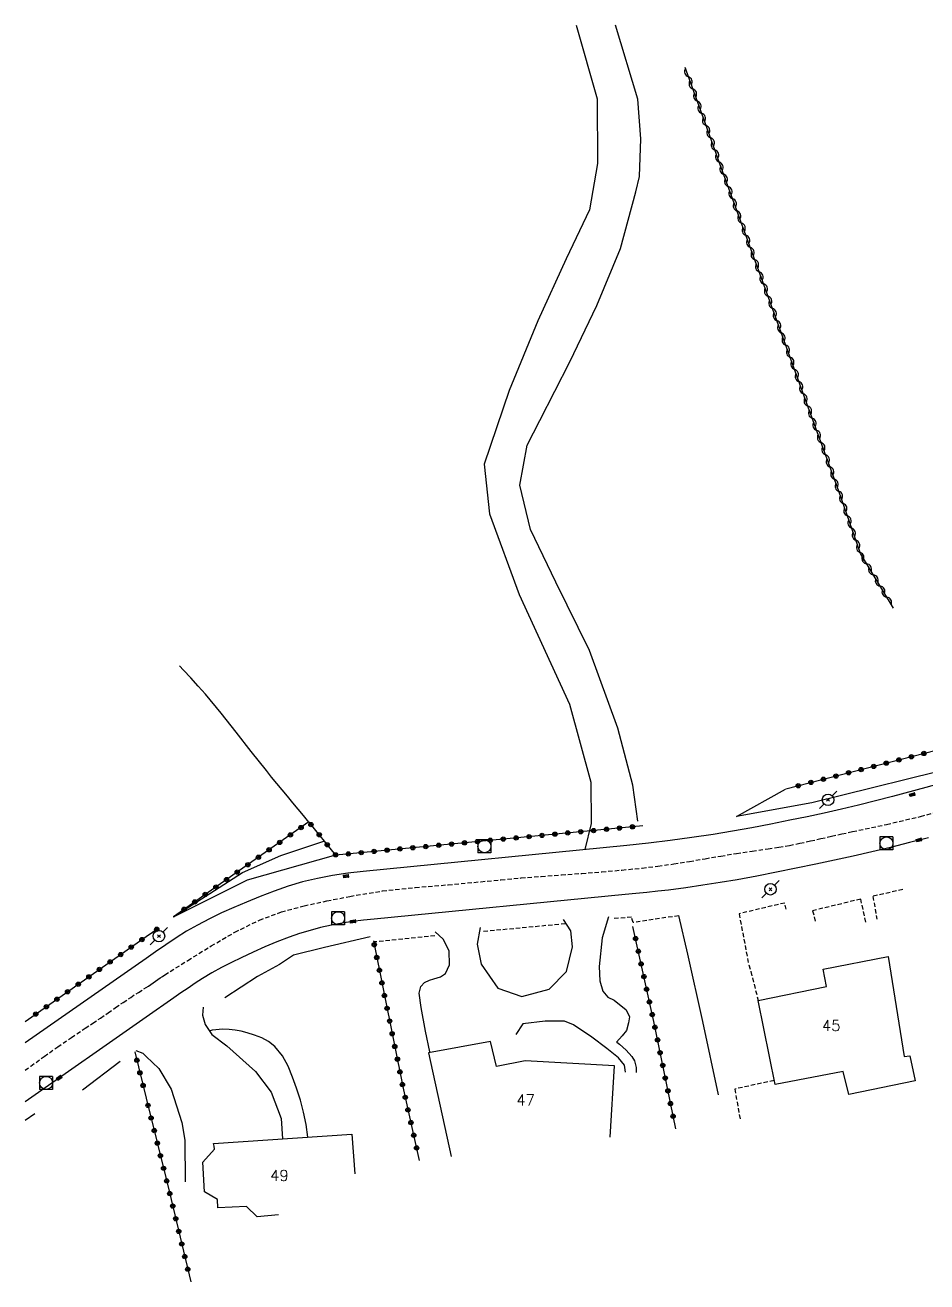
# Model space of a CAD drawing. Header units: millimetres. Extents: x 147000 to 148000, y 141000 to 142001.
# Drawn here: x 147000 to 147104.3, y 141854.7 to 142000 of the extents above; entities that cross this region are included whole.
import ezdxf
from ezdxf.enums import TextEntityAlignment as Align

# ---------------------------------------------------------------- set-up
doc = ezdxf.new("R2010")
doc.units = ezdxf.units.MM
doc.linetypes.add('DASHED', pattern=[0.75, 0.5, -0.25])
doc.layers.get('0').update_dxf_attribs({"linetype": 'CONTINUOUS'})
for name, color, linetype in [('W0001', 6, 'DASHED'), ('W0008', 7, 'CONTINUOUS'), ('W0017', 7, 'CONTINUOUS'), ('W0101', 7, 'CONTINUOUS'), ('W0112', 1, 'DASHED'), ('W0211', 2, 'CONTINUOUS'), ('W0214', 2, 'CONTINUOUS'), ('W0300', 7, 'CONTINUOUS'), ('W0310', 3, 'CONTINUOUS'), ('W0322', 7, 'CONTINUOUS'), ('W0323', 7, 'CONTINUOUS'), ('W0401', 7, 'CONTINUOUS'), ('W0420', 7, 'CONTINUOUS'), ('W0473', 7, 'CONTINUOUS'), ('W0991', 7, 'CONTINUOUS')]:
    doc.layers.add(name, color=color, linetype=linetype)
doc.styles.get("Standard").update_dxf_attribs({"font": 'romans.shx', "width": 0.85})

# ---------------------------------------------------------------- blocks, each defined once
blk = doc.blocks.new('T401')
for p, q in [((-0.3, 0.3), (0, 0.3)), ((-0.3, -0.25), (-0.3, 0.3)), ((-0.3, 0.15), (0, 0.15)), ((-0.3, 0), (0, 0)), ((0, 0.3), (0, -0.25)), ((-0.3, -0.15), (0, -0.15)), ((-0.3, -0.25), (-0.3, -0.3)), ((-0.3, -0.3), (0, -0.3)), ((0, -0.3), (0, -0.25))]:
    blk.add_line(p, q)
blk = doc.blocks.new('T420')
for p, q in [((0.75, 0.75), (-0.75, 0.75)), ((-0.75, 0.75), (-0.75, -0.75)), ((0.75, 0.75), (0.75, -0.75)), ((0.75, -0.75), (-0.75, -0.75))]:
    blk.add_line(p, q)
blk.add_ellipse((0, 0), major_axis=(-0.53, 0.53), ratio=1, start_param=3.926991, end_param=10.210176)
blk = doc.blocks.new('T473')
for p, q in [((-0.166667, 0.166667), (0.166667, -0.166667)), ((-0.166667, -0.166667), (0.166667, 0.166667)), ((0.500001, 0.500001), (1.000002, 1.000002)), ((-1.000002, -1.000002), (-0.500001, -0.500001))]:
    blk.add_line(p, q)
blk.add_ellipse((0, 0), major_axis=(0.471405, 0.471405), ratio=1, start_param=5.4977871438, end_param=11.780972451)
blk = doc.blocks.new('t323o')
at = {"color": 0, "linetype": 'Continuous'}
for radius in [0.25, 0.15]:
    blk.add_circle((0, 0), radius, dxfattribs=at)
blk = doc.blocks.new('t322o')
at = {"color": 0, "linetype": 'Continuous'}
for radius in [0.25, 0.15]:
    blk.add_circle((0, 0), radius, dxfattribs=at)
blk = doc.blocks.new('t310o')
at = {"color": 0, "linetype": 'Continuous'}
for centre, start, end in [((-0.5, 0.38), 216.8699, 323.1304), ((0.5, -0.37), 36.8699, 143.1303)]:
    blk.add_arc(centre, 0.625, start, end, dxfattribs=at)

msp = doc.modelspace()

# ---------------------------------------------------------------- linework, layer by layer
at = {"layer": 'W0001'}
for points in [[(147014, 141888.72), (147014.28, 141888.89), (147014.55, 141889.07), (147014.81, 141889.26), (147015.07, 141889.45), (147015.34, 141889.64), (147015.6, 141889.83), (147015.87, 141890.01), (147016.15, 141890.19), (147018.83, 141891.85), (147021.51, 141893.52), (147024.25, 141895.11), (147027.09, 141896.51), (147029.64, 141897.46), (147032.26, 141898.17), (147034.91, 141898.73), (147037.56, 141899.26), (147041.32, 141899.88), (147045.12, 141900.28), (147048.92, 141900.6), (147052.7, 141900.95), (147055.03, 141901.18), (147057.37, 141901.39), (147059.7, 141901.57), (147062.03, 141901.74), (147064.37, 141901.92), (147066.7, 141902.1), (147069.03, 141902.3), (147071.36, 141902.53), (147073.19, 141902.75), (147075.02, 141903.01), (147076.83, 141903.3), (147078.65, 141903.61), (147080.46, 141903.92), (147082.28, 141904.22), (147084.1, 141904.5), (147085.92, 141904.75), (147087.16, 141904.93), (147088.39, 141905.14), (147089.61, 141905.39), (147090.83, 141905.66), (147092.04, 141905.93), (147093.26, 141906.21), (147094.47, 141906.48), (147095.69, 141906.74), (147099.64, 141907.58), (147103.57, 141908.5), (147107.47, 141909.57)], [(147000, 141879.15), (147000.65, 141879.62), (147002.2, 141880.74), (147003.77, 141881.86), (147005.35, 141882.95), (147006.95, 141884.01), (147007.84, 141884.59), (147008.71, 141885.19), (147009.59, 141885.79), (147010.46, 141886.39), (147011.33, 141886.99), (147012.21, 141887.58), (147013.1, 141888.16), (147014, 141888.72)]]:
    msp.add_lwpolyline(points, dxfattribs=at)
at = {"layer": 'W0008'}
for points in [[(147108.08, 141912.91), (147104.19, 141911.83), (147100.3, 141910.79), (147096.39, 141909.81), (147094.41, 141909.33), (147092.43, 141908.89), (147090.45, 141908.46), (147088.46, 141908.05), (147086.25, 141907.61), (147084.04, 141907.19), (147081.82, 141906.79), (147079.59, 141906.43), (147077.1, 141906.05), (147074.6, 141905.71), (147072.1, 141905.4), (147069.6, 141905.13), (147039.09, 141902.14), (147037.32, 141901.94), (147035.56, 141901.67), (147033.8, 141901.34), (147032.07, 141900.92), (147030.41, 141900.43), (147028.79, 141899.86), (147027.18, 141899.23), (147025.59, 141898.58), (147024.15, 141897.98), (147022.72, 141897.34), (147021.31, 141896.67), (147019.93, 141895.94), (147018.68, 141895.22), (147017.47, 141894.45), (147016.27, 141893.65), (147015.09, 141892.83), (147014, 141892.07)], [(147104.47, 141906.04), (147102.27, 141905.47), (147100.07, 141904.92), (147097.91, 141904.4), (147095.76, 141903.91), (147093.6, 141903.44), (147091.44, 141902.98), (147089.17, 141902.5), (147086.91, 141902.04), (147084.64, 141901.59), (147082.36, 141901.18), (147080.38, 141900.85), (147078.39, 141900.54), (147076.4, 141900.25), (147074.41, 141899.99), (147073.16, 141899.84), (147071.9, 141899.71), (147070.64, 141899.6), (147069.39, 141899.48), (147040.37, 141896.62), (147039.12, 141896.49), (147037.88, 141896.35), (147036.65, 141896.17), (147035.42, 141895.94), (147034.18, 141895.66), (147032.95, 141895.32), (147031.74, 141894.95), (147030.54, 141894.54), (147029.13, 141894.01), (147027.74, 141893.42), (147026.37, 141892.81), (147025, 141892.16), (147023.86, 141891.6), (147022.73, 141891.02), (147021.61, 141890.4), (147020.51, 141889.76), (147019.66, 141889.23), (147018.84, 141888.66), (147018.02, 141888.09), (147017.2, 141887.51), (147014, 141885.28)], [(147014, 141892.07), (147000, 141882.31)], [(147014, 141885.28), (147000, 141875.51)]]:
    msp.add_lwpolyline(points, dxfattribs=at)
at = {"layer": 'W0017'}
for points in [[(147063.74, 142000), (147066.16, 141991.48), (147066.19, 141984.01), (147065.26, 141978.65), (147062.58, 141972.97), (147059.29, 141965.81), (147056, 141957.77), (147053.09, 141949.24), (147053.7, 141943.5), (147057.12, 141934.15), (147062.97, 141921.5), (147065.41, 141912.48), (147065.45, 141907.67), (147064.74, 141904.68)], [(147070.86, 141907.95), (147070.27, 141912.1), (147068.56, 141918.72), (147065.29, 141927.69), (147061.39, 141935.59), (147058.44, 141941.67), (147057.23, 141946.8), (147058.08, 141951.44), (147059.52, 141954.28), (147062.98, 141961.08), (147066.11, 141967.57), (147068.87, 141974.19), (147070.64, 141980.74), (147071.07, 141982.51), (147071.2, 141986.87), (147070.85, 141991.44), (147068.27, 142000)], [(147052.62, 141895.64), (147052.3, 141893.72), (147052.73, 141891.42), (147054.69, 141888.66), (147057.46, 141887.68), (147060.62, 141888.51), (147062.63, 141890.56), (147063.32, 141893.42), (147063.12, 141895.29), (147062.28, 141896.6)], [(147067.48, 141896.88), (147066.74, 141894.47), (147066.38, 141891.14), (147066.45, 141889.5), (147066.83, 141888.28), (147067.41, 141887.62), (147068.14, 141887.26), (147069.51, 141886.13), (147069.91, 141885.31), (147069.78, 141884.65), (147069.57, 141883.73), (147069.05, 141883.13), (147068.4, 141882.41), (147068.43, 141882.4), (147068.73, 141882.17), (147069.52, 141881.47), (147070.18, 141880.75), (147070.49, 141880.25), (147070.67, 141879.45), (147070.68, 141878.9)], [(147080.19, 141876.3), (147078.38, 141884.77), (147076.66, 141892.56), (147075.59, 141897.03)], [(147046.81, 141881.28), (147046.3, 141883.67), (147045.8, 141886.4), (147045.57, 141888.05), (147045.78, 141888.82), (147046.18, 141889.29), (147046.77, 141889.55), (147047.25, 141889.73), (147048.05, 141889.94), (147048.6, 141890.32), (147049.08, 141891.35), (147049.03, 141892.96), (147048.33, 141894.31), (147047.41, 141895.15)], [(147039.92, 141894.59), (147034.62, 141893.34), (147031.05, 141892.46), (147029.43, 141891.36), (147026.88, 141890), (147023.1, 141887.53)], [(147020.6, 141886.46), (147020.52, 141885.52), (147020.83, 141884.45), (147021.58, 141883.27), (147023.33, 141881.96), (147026.65, 141879.02), (147028.45, 141876.61), (147029.6, 141873.59), (147029.78, 141871.22)], [(147069.43, 141878.93), (147069.33, 141879.75), (147068.64, 141880.6), (147067.26, 141881.68), (147065.55, 141882.98), (147063.43, 141884.39), (147062.38, 141884.81), (147060.16, 141884.84), (147057.58, 141884.51), (147056.76, 141883.29)], [(147012.8, 141881.43), (147013.61, 141881.14), (147014, 141880.76)], [(147014, 141880.76), (147015.46, 141879.34), (147016.88, 141876.96), (147018.11, 141873.1), (147018.47, 141871.05), (147018.51, 141866.23)]]:
    msp.add_lwpolyline(points, dxfattribs=at)
at = {"layer": 'W0101'}
msp.add_lwpolyline([(147084.78, 141887.21), (147092.67, 141888.83), (147092.28, 141890.84), (147099.83, 141892.31), (147101.66, 141880.75), (147102.32, 141880.81), (147102.93, 141877.94), (147095.27, 141876.33), (147094.62, 141879), (147086.73, 141877.49)], close=True, dxfattribs=at)
for points in [[(147053.81, 141882.47), (147046.64, 141881.16), (147049.29, 141869.16)], [(147067.66, 141871.43), (147068.17, 141879.68), (147057.85, 141880.24), (147054.53, 141879.58), (147053.81, 141882.47)], [(147021.8, 141870.68), (147037.78, 141871.76), (147038.15, 141867.19)], [(147029.31, 141862.45), (147026.84, 141862.2), (147025.6, 141863.38), (147022.3, 141863.23), (147022.23, 141864.19), (147020.76, 141865.1), (147020.55, 141868.52), (147021.91, 141870.02), (147021.85, 141870.36), (147021.8, 141870.68)]]:
    msp.add_lwpolyline(points, dxfattribs=at)
at = {"layer": 'W0112'}
for points in [[(147101.5, 141900.06), (147098.05, 141899.26), (147098.52, 141896.63)], [(147088.02, 141897.76), (147087.86, 141898.49), (147082.57, 141897.25)], [(147097.24, 141896.27), (147096.64, 141898.94), (147091.08, 141897.6), (147091.4, 141896.35)], [(147075.6, 141897.02), (147070.31, 141896.22), (147070.13, 141896.86), (147067.98, 141896.67)], [(147082.57, 141897.25), (147083.69, 141891.33), (147083.94, 141890.56), (147084.78, 141887.21)], [(147062.48, 141896.08), (147053.01, 141895.19)], [(147047.4, 141894.69), (147040.42, 141893.99)], [(147086.63, 141877.96), (147082.07, 141876.98), (147082.73, 141873.29)]]:
    msp.add_lwpolyline(points, dxfattribs=at)
at = {"layer": 'W0211'}
for points in [[(147082.27, 141908.49), (147087.95, 141911.67)], [(147017.16, 141896.9), (147025.13, 141902.01), (147029.58, 141904), (147034.55, 141905.63)], [(147032.68, 141871.41), (147032.49, 141872.86), (147032.21, 141874.29), (147031.85, 141875.7), (147031.39, 141877.09), (147030.93, 141878.35), (147030.42, 141879.61), (147029.76, 141880.83), (147028.88, 141881.91), (147028.16, 141882.47), (147027.36, 141882.9), (147026.53, 141883.21), (147025.69, 141883.48), (147025, 141883.67), (147024.29, 141883.79), (147023.58, 141883.87), (147022.86, 141883.89), (147022.46, 141883.88), (147022.05, 141883.84), (147021.65, 141883.77), (147021.26, 141883.67)]]:
    msp.add_lwpolyline(points, dxfattribs=at)
at = {"layer": 'W0214'}
for points in [[(147180.54, 141947.02), (147167.21, 141941.08), (147157.74, 141936.22), (147143.41, 141929.14), (147132.89, 141923.75), (147120.17, 141918.46), (147109.07, 141914.54), (147091, 141910.09), (147082.28, 141908.49)], [(147017.16, 141896.9), (147025.71, 141901.17), (147035.92, 141904.05)]]:
    msp.add_lwpolyline(points, dxfattribs=at)
at = {"layer": 'W0300'}
for points in [[(147032.81, 141907.85), (147032.2, 141908.6), (147031.59, 141909.34), (147030.97, 141910.08), (147030.35, 141910.83), (147029.74, 141911.57), (147029.12, 141912.31), (147028.51, 141913.06), (147027.91, 141913.81), (147026.16, 141916.02), (147024.42, 141918.24), (147022.66, 141920.45), (147020.85, 141922.62), (147020.03, 141923.57), (147019.18, 141924.51), (147018.32, 141925.43), (147017.84, 141925.93)], [(147006.63, 141876.88), (147010.98, 141880.19)], [(147001.13, 141874.1), (147000, 141873.33)]]:
    msp.add_lwpolyline(points, dxfattribs=at)
at = {"layer": 'W0310'}
msp.add_lwpolyline([(147100.43, 141932.57), (147096.63, 141938.9), (147094.12, 141946.1), (147090.26, 141956.69), (147085.49, 141969.9), (147080.52, 141983.53), (147078.31, 141989.68), (147076.33, 141995.09)], dxfattribs=at)
at = {"layer": 'W0322'}
msp.add_lwpolyline([(147087.97, 141911.68), (147112.13, 141917.88)], dxfattribs=at)
at = {"layer": 'W0323'}
for points in [[(147071.45, 141907.42), (147035.92, 141904.03), (147032.82, 141907.86), (147017.16, 141896.9)], [(147014, 141894.6), (147015.47, 141895.63)], [(147075.24, 141872.36), (147072.7, 141884.77), (147070.29, 141895.76)], [(147000, 141884.78), (147014, 141894.6)], [(147040.28, 141894.12), (147043.77, 141876.87), (147045.59, 141868.7)], [(147012.68, 141881.28), (147014, 141875.94)], [(147014, 141875.94), (147016.46, 141865.99), (147019.16, 141854.68)]]:
    msp.add_lwpolyline(points, dxfattribs=at)

# ---------------------------------------------------------------- block references
at = {"layer": 'W0310'}
for p, rotation in [((147076.72, 141994.03), 110.0790664609767), ((147077.23, 141992.62), 110.0790664609767), ((147077.75, 141991.21), 110.0790664609767), ((147078.26, 141989.8), 110.0790664609767), ((147078.77, 141988.39), 109.7411228565743), ((147079.28, 141986.98), 109.7411228565743), ((147079.78, 141985.57), 109.7411228565743), ((147080.29, 141984.16), 109.7411228565743), ((147080.8, 141982.75), 110.0421892804544), ((147081.32, 141981.34), 110.0421892804544), ((147081.83, 141979.93), 110.0421892804544), ((147082.34, 141978.52), 110.0421892804544), ((147082.86, 141977.11), 110.0421892804544), ((147083.37, 141975.7), 110.0421892804544), ((147083.89, 141974.29), 110.0421892804544), ((147084.4, 141972.88), 110.0421892804544), ((147084.91, 141971.47), 110.0421892804544), ((147085.43, 141970.07), 110.0421892804544), ((147085.94, 141968.65), 109.87194474351), ((147086.45, 141967.24), 109.87194474351), ((147086.96, 141965.83), 109.87194474351), ((147087.47, 141964.42), 109.87194474351), ((147087.98, 141963.01), 109.87194474351), ((147088.49, 141961.6), 109.87194474351), ((147089, 141960.19), 109.87194474351), ((147089.51, 141958.78), 109.87194474351), ((147090.02, 141957.37), 109.87194474351), ((147090.53, 141955.96), 110.0148000245228), ((147091.04, 141954.55), 110.0148000245228), ((147091.56, 141953.14), 110.0148000245228), ((147092.07, 141951.73), 110.0148000245228), ((147092.58, 141950.32), 110.0148000245228), ((147093.1, 141948.91), 110.0148000245228), ((147093.61, 141947.5), 110.0148000245228), ((147094.12, 141946.09), 109.2144998072621), ((147094.62, 141944.68), 109.2144998072621), ((147095.11, 141943.26), 109.2144998072621), ((147095.6, 141941.84), 109.2144998072621), ((147096.1, 141940.43), 109.2144998072621), ((147096.59, 141939.01), 109.2144998072621), ((147097.34, 141937.71), 120.9837188271654), ((147098.11, 141936.43), 120.9837188271654), ((147098.89, 141935.14), 120.9837188271654), ((147099.66, 141933.86), 120.9837188271654)]:
    msp.add_blockref('t310o', p, dxfattribs=dict(at, rotation=rotation))
at = {"layer": 'W0322', "rotation": 14.40233680174698}
for p in [(147101.05, 141915.04), (147102.5, 141915.41), (147103.95, 141915.78), (147095.24, 141913.55), (147096.69, 141913.92), (147098.14, 141914.29), (147099.59, 141914.66), (147089.42, 141912.05), (147090.88, 141912.43), (147092.33, 141912.8), (147093.78, 141913.17)]:
    msp.add_blockref('t322o', p, dxfattribs=at)
at = {"layer": 'W0323'}
for p, rotation in [((147030.68, 141906.36), 214.9807217751793), ((147031.91, 141907.22), 214.9807217751793), ((147033.06, 141907.55), 129.0831370540037), ((147034.01, 141906.39), 129.0831370540037), ((147059.78, 141906.3), 185.4420822848913), ((147061.27, 141906.45), 185.4420822848913), ((147062.76, 141906.59), 185.4420822848913), ((147064.26, 141906.73), 185.4420822848913), ((147065.75, 141906.87), 185.4420822848913), ((147067.24, 141907.02), 185.4420822848913), ((147068.74, 141907.16), 185.4420822848913), ((147070.23, 141907.3), 185.4420822848913), ((147029.45, 141905.5), 214.9807217751793), ((147034.95, 141905.22), 129.0831370540037), ((147044.84, 141904.88), 185.4420822848913), ((147046.34, 141905.02), 185.4420822848913), ((147047.83, 141905.17), 185.4420822848913), ((147049.32, 141905.31), 185.4420822848913), ((147050.82, 141905.45), 185.4420822848913), ((147052.31, 141905.59), 185.4420822848913), ((147053.8, 141905.74), 185.4420822848913), ((147055.3, 141905.88), 185.4420822848913), ((147056.79, 141906.02), 185.4420822848913), ((147058.28, 141906.16), 185.4420822848913), ((147026.99, 141903.78), 214.9807217751793), ((147028.22, 141904.64), 214.9807217751793), ((147035.9, 141904.06), 129.0831370540037), ((147037.38, 141904.17), 185.4420822848913), ((147038.87, 141904.31), 185.4420822848913), ((147040.36, 141904.46), 185.4420822848913), ((147041.86, 141904.6), 185.4420822848913), ((147043.35, 141904.74), 185.4420822848913), ((147024.53, 141902.06), 214.9807217751793), ((147025.76, 141902.92), 214.9807217751793), ((147023.3, 141901.2), 214.9807217751793), ((147020.84, 141899.48), 214.9807217751793), ((147022.07, 141900.34), 214.9807217751793), ((147018.39, 141897.76), 214.9807217751793), ((147019.62, 141898.62), 214.9807217751793), ((147015.23, 141895.46), 35.05663034647473), ((147012.28, 141893.4), 35.05662932570522), ((147013.51, 141894.26), 35.05662932570522), ((147040.37, 141893.66), 281.4255059327708), ((147070.6, 141894.38), 102.3757821466092), ((147009.82, 141891.67), 35.05662932570522), ((147011.05, 141892.53), 35.05662932570522), ((147040.67, 141892.19), 281.4255059327708), ((147070.92, 141892.91), 102.3757821466092), ((147008.6, 141890.81), 35.05662932570522), ((147040.97, 141890.72), 281.4255059327708), ((147071.24, 141891.45), 102.3757821466092), ((147006.14, 141889.09), 35.05662932570522), ((147007.37, 141889.95), 35.05662932570522), ((147041.26, 141889.25), 281.4255059327708), ((147071.56, 141889.98), 102.3757821466092), ((147003.68, 141887.36), 35.05662932570522), ((147004.91, 141888.23), 35.05662932570522), ((147041.56, 141887.78), 281.4255059327708), ((147071.88, 141888.52), 102.3757821466092), ((147002.46, 141886.5), 35.05662932570522), ((147041.86, 141886.31), 281.4255059327708), ((147072.2, 141887.05), 102.3757821466092), ((147001.23, 141885.64), 35.05662932570522), ((147042.16, 141884.84), 281.4255059327708), ((147072.53, 141885.59), 102.3757821466092), ((147042.45, 141883.37), 281.4255059327708), ((147072.84, 141884.12), 101.5586046771282), ((147042.75, 141881.9), 281.4255059327708), ((147073.14, 141882.65), 101.5586046771282), ((147012.92, 141880.31), 283.8862548589528), ((147043.05, 141880.43), 281.4255059327708), ((147073.44, 141881.18), 101.5586046771282), ((147013.28, 141878.85), 283.8862548589528), ((147043.34, 141878.96), 281.4255059327708), ((147073.74, 141879.71), 101.5586046771282), ((147013.64, 141877.39), 283.8862548589528), ((147043.64, 141877.49), 281.4255059327708), ((147074.04, 141878.24), 101.5586046771282), ((147043.96, 141876.02), 282.6210616982515), ((147074.34, 141876.77), 101.5586046771282), ((147014.21, 141875.09), 283.8862548589144), ((147044.28, 141874.56), 282.6210616982515), ((147074.64, 141875.3), 101.5586046771282), ((147014.57, 141873.63), 283.8862548589144), ((147044.61, 141873.1), 282.6210616982515), ((147074.94, 141873.83), 101.5586046771282), ((147014.93, 141872.18), 283.8862548589144), ((147044.94, 141871.63), 282.6210616982515), ((147015.29, 141870.72), 283.8862548589144), ((147045.27, 141870.17), 282.6210616982515), ((147015.65, 141869.26), 283.8862548589144), ((147016.01, 141867.81), 283.8862548589144), ((147016.37, 141866.35), 283.8862548589144), ((147016.72, 141864.89), 283.432746818617), ((147017.07, 141863.44), 283.432746818617), ((147017.42, 141861.98), 283.432746818617), ((147017.77, 141860.52), 283.432746818617), ((147018.11, 141859.06), 283.432746818617), ((147018.46, 141857.6), 283.432746818617), ((147018.81, 141856.14), 283.432746818617)]:
    msp.add_blockref('t323o', p, dxfattribs=dict(at, rotation=rotation))
at = {"layer": 'W0401'}
for p, rotation in [((147102.58, 141911.16), 104.8913416697565), ((147103.34, 141905.92), 104.6128885176734), ((147037.1, 141901.75), 97.73756545762522), ((147037.91, 141896.5), 97.16352903902066), ((147003.86, 141878.39), 124.9200517881185)]:
    msp.add_blockref('T401', p, dxfattribs=dict(at, rotation=rotation))
at = {"layer": 'W0420'}
for p in [(147053.12, 141905.04), (147099.62, 141905.39), (147036.2, 141896.73), (147002.43, 141877.69)]:
    msp.add_blockref('T420', p, dxfattribs=at)
at = {"layer": 'W0473'}
for p in [(147092.86, 141910.42), (147086.2, 141900.08), (147015.48, 141894.66)]:
    msp.add_blockref('T473', p, dxfattribs=at)

# ---------------------------------------------------------------- texts
at = {"layer": 'W0991'}
for s, p in [('45', (147093.23, 141884.32)), ('47', (147057.88, 141875.71)), ('49', (147029.41, 141866.98))]:
    msp.add_text(s, height=1.25, dxfattribs=at).set_placement(p, align=Align.MIDDLE_CENTER)

doc.saveas('drawing.dxf')
